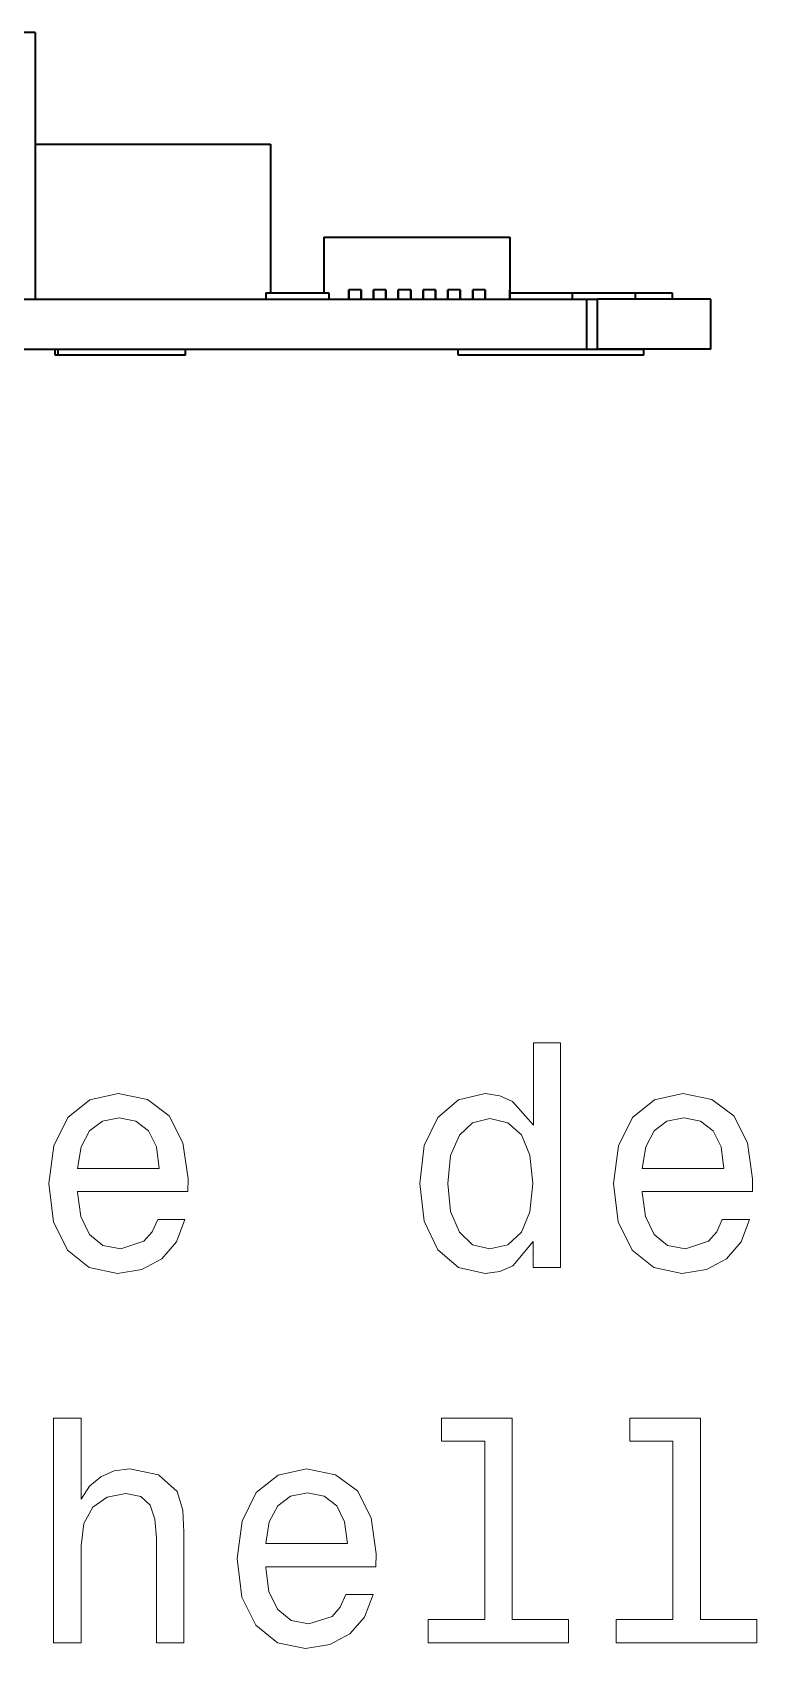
# Model space of a CAD drawing. Extents: x 537 to 786, y 346 to 499.
# Drawn here: x 600.7 to 612.39, y 464.16 to 490.21 of the extents above; entities that cross this region are included whole.
import ezdxf

# ---------------------------------------------------------------- set-up
doc = ezdxf.new("R2010")
doc.units = 0

msp = doc.modelspace()

# ---------------------------------------------------------------- linework, layer by layer
at = {"color": 7, "lineweight": 35, "ltscale": 0.279999}
msp.add_line((600.747, 490.214), (589.547, 490.214), dxfattribs=at)
at = {"color": 7, "lineweight": 35, "ltscale": 0.1075}
msp.add_line((600.747, 490.214), (600.747, 485.914), dxfattribs=at)
at = {"color": 7, "lineweight": 35, "ltscale": 0.095001}
msp.add_line((600.747, 488.414), (604.547, 488.414), dxfattribs=at)
at = {"color": 7, "lineweight": 35, "ltscale": 0.06}
msp.add_line((604.547, 488.414), (604.547, 486.014), dxfattribs=at)
at = {"color": 7, "lineweight": 35, "ltscale": 0.075}
msp.add_line((605.407, 486.914), (608.407, 486.914), dxfattribs=at)
at = {"color": 7, "lineweight": 35, "ltscale": 0.0225}
msp.add_line((605.407, 486.914), (605.407, 486.014), dxfattribs=at)
at = {"color": 7, "lineweight": 35, "ltscale": 0.025}
msp.add_line((608.407, 486.914), (608.407, 485.914), dxfattribs=at)
at = {"color": 7, "lineweight": 35, "ltscale": 0.307181}
for p, q in [((597.359, 485.914), (609.647, 485.914)), ((597.359, 485.109), (609.647, 485.109)), ((597.359, 485.109), (609.647, 485.109))]:
    msp.add_line(p, q, dxfattribs=at)
at = {"color": 7, "lineweight": 35, "ltscale": 0.02542}
for p, q in [((604.47, 486.014), (605.486, 486.014)), ((609.414, 486.014), (610.43, 486.014))]:
    msp.add_line(p, q, dxfattribs=at)
at = {"color": 7, "lineweight": 35, "ltscale": 0.0025}
for p, q in [((604.47, 486.014), (604.47, 485.914)), ((605.486, 486.014), (605.486, 485.914)), ((609.414, 486.014), (609.414, 485.914)), ((610.43, 486.014), (610.43, 485.914)), ((611.026, 486.014), (611.026, 485.914)), ((601.071, 485.009), (601.071, 485.109)), ((601.121, 485.009), (601.121, 485.109)), ((603.172, 485.009), (603.172, 485.109)), ((607.573, 485.009), (607.573, 485.109)), ((610.57, 485.009), (610.57, 485.109))]:
    msp.add_line(p, q, dxfattribs=at)
at = {"color": 7, "lineweight": 35, "ltscale": 0.005}
for p, q in [((606.007, 486.064), (605.807, 486.064)), ((606.007, 486.064), (605.807, 486.064)), ((606.407, 486.064), (606.207, 486.064)), ((606.407, 486.064), (606.207, 486.064)), ((607.207, 486.064), (607.007, 486.064)), ((607.207, 486.064), (607.007, 486.064)), ((607.607, 486.064), (607.407, 486.064)), ((607.607, 486.064), (607.407, 486.064)), ((608.007, 486.064), (607.807, 486.064)), ((608.007, 486.064), (607.807, 486.064))]:
    msp.add_line(p, q, dxfattribs=at)
at = {"color": 7, "lineweight": 35, "ltscale": 0.00375}
for p, q in [((605.807, 485.914), (605.807, 486.064)), ((605.807, 486.064), (605.807, 485.914)), ((606.007, 485.914), (606.007, 486.064)), ((606.007, 486.064), (606.007, 485.914)), ((606.207, 485.914), (606.207, 486.064)), ((606.207, 486.064), (606.207, 485.914)), ((606.407, 485.914), (606.407, 486.064)), ((606.407, 486.064), (606.407, 485.914)), ((606.607, 485.914), (606.607, 486.064)), ((606.607, 486.064), (606.607, 485.914)), ((606.807, 485.914), (606.807, 486.064)), ((606.807, 486.064), (606.807, 485.914)), ((607.007, 485.914), (607.007, 486.064)), ((607.007, 486.064), (607.007, 485.914)), ((607.207, 485.914), (607.207, 486.064)), ((607.207, 486.064), (607.207, 485.914)), ((607.407, 485.914), (607.407, 486.064)), ((607.407, 486.064), (607.407, 485.914)), ((607.607, 485.914), (607.607, 486.064)), ((607.607, 486.064), (607.607, 485.914)), ((607.807, 485.914), (607.807, 486.064)), ((607.807, 486.064), (607.807, 485.914)), ((608.007, 485.914), (608.007, 486.064)), ((608.007, 486.064), (608.007, 485.914)), ((608.407, 485.914), (608.407, 486.064))]:
    msp.add_line(p, q, dxfattribs=at)
at = {"color": 7, "lineweight": 35, "ltscale": 0.004999}
msp.add_line((606.807, 486.064), (606.607, 486.064), dxfattribs=at)
msp.add_line((606.807, 486.064), (606.607, 486.064), dxfattribs=at)
at = {"color": 7, "lineweight": 35, "ltscale": 0.025169}
msp.add_line((608.407, 486.014), (609.414, 486.014), dxfattribs=at)
at = {"color": 7, "lineweight": 35, "ltscale": 0.004358}
for p, q in [((609.647, 485.914), (609.821, 485.914)), ((609.647, 485.109), (609.821, 485.109)), ((609.647, 485.109), (609.821, 485.109))]:
    msp.add_line(p, q, dxfattribs=at)
at = {"color": 7, "lineweight": 35, "ltscale": 0.020125}
for p, q in [((609.647, 485.109), (609.647, 485.914)), ((609.821, 485.109), (609.821, 485.914)), ((611.647, 485.109), (611.647, 485.914))]:
    msp.add_line(p, q, dxfattribs=at)
at = {"color": 7, "lineweight": 35, "ltscale": 0.045642}
for p, q in [((611.647, 485.914), (609.821, 485.914)), ((611.647, 485.109), (609.821, 485.109)), ((611.647, 485.109), (609.821, 485.109))]:
    msp.add_line(p, q, dxfattribs=at)
at = {"color": 7, "lineweight": 35, "ltscale": 0.01488}
msp.add_line((610.43, 486.014), (611.026, 486.014), dxfattribs=at)
at = {"color": 7, "lineweight": 35, "ltscale": 0.00125}
for p, q in [((601.071, 485.109), (601.121, 485.109)), ((601.121, 485.009), (601.071, 485.009))]:
    msp.add_line(p, q, dxfattribs=at)
at = {"color": 7, "lineweight": 35, "ltscale": 0.05127}
for p, q in [((601.121, 485.109), (603.172, 485.109)), ((603.172, 485.009), (601.121, 485.009))]:
    msp.add_line(p, q, dxfattribs=at)
at = {"color": 7, "lineweight": 35, "ltscale": 0.074919}
for p, q in [((607.573, 485.109), (610.57, 485.109)), ((610.57, 485.009), (607.573, 485.009))]:
    msp.add_line(p, q, dxfattribs=at)
at = {"color": 7, "lineweight": 13}
for points in [[(608.782, 470.721), (608.782, 470.303), (609.226, 470.303), (609.226, 473.924), (608.787, 473.924), (608.787, 472.597), (608.45, 472.98), (608.243, 473.071), (608.006, 473.107), (607.577, 473.006), (607.244, 472.723), (607.027, 472.269), (606.952, 471.659), (607.027, 471.049), (607.244, 470.59), (607.577, 470.303), (608.006, 470.207), (608.243, 470.242), (608.455, 470.333)], [(601.434, 471.528), (603.21, 471.528), (603.215, 471.735), (603.134, 472.315), (602.912, 472.748), (602.559, 473.011), (602.09, 473.107), (601.631, 473.006), (601.278, 472.723), (601.051, 472.264), (600.97, 471.659), (601.046, 471.039), (601.273, 470.585), (601.621, 470.303), (602.075, 470.207), (602.468, 470.272), (602.791, 470.444), (603.028, 470.716), (603.164, 471.079), (602.726, 471.079), (602.635, 470.877), (602.504, 470.726), (602.13, 470.605), (601.843, 470.661), (601.626, 470.837), (601.485, 471.125), (601.434, 471.513)], [(610.542, 471.528), (612.318, 471.528), (612.323, 471.735), (612.242, 472.315), (612.02, 472.748), (611.667, 473.011), (611.198, 473.107), (610.739, 473.006), (610.386, 472.723), (610.159, 472.264), (610.079, 471.659), (610.154, 471.039), (610.381, 470.585), (610.729, 470.303), (611.183, 470.207), (611.576, 470.272), (611.899, 470.444), (612.136, 470.716), (612.272, 471.079), (611.834, 471.079), (611.743, 470.877), (611.612, 470.726), (611.238, 470.605), (610.951, 470.661), (610.734, 470.837), (610.593, 471.125), (610.542, 471.513)], [(601.434, 471.901), (601.49, 472.249), (601.626, 472.506), (601.833, 472.663), (602.105, 472.718), (602.372, 472.663), (602.579, 472.506), (602.705, 472.249), (602.751, 471.901)], [(608.081, 472.708), (608.374, 472.638), (608.596, 472.441), (608.727, 472.113), (608.777, 471.659), (608.727, 471.2), (608.596, 470.872), (608.374, 470.671), (608.081, 470.605), (607.804, 470.671), (607.592, 470.872), (607.451, 471.205), (607.406, 471.659), (607.451, 472.108), (607.592, 472.436), (607.804, 472.638)], [(610.542, 471.901), (610.598, 472.249), (610.734, 472.506), (610.941, 472.663), (611.213, 472.718), (611.481, 472.663), (611.687, 472.506), (611.813, 472.249), (611.859, 471.901)], [(601.046, 464.256), (601.49, 464.256), (601.49, 465.819), (601.535, 466.177), (601.682, 466.439), (601.909, 466.601), (602.211, 466.661), (602.453, 466.611), (602.604, 466.475), (602.68, 466.248), (602.705, 465.945), (602.705, 464.256), (603.149, 464.256), (603.149, 466.036), (603.129, 466.394), (603.038, 466.692), (602.741, 466.964), (602.277, 467.06), (602.024, 467.024), (601.808, 466.929), (601.626, 466.777), (601.49, 466.571), (601.49, 467.877), (601.046, 467.877)], [(608.001, 467.504), (608.001, 464.629), (607.088, 464.629), (607.088, 464.256), (609.352, 464.256), (609.352, 464.629), (608.445, 464.629), (608.445, 467.877), (607.305, 467.877), (607.305, 467.504)], [(611.037, 467.504), (611.037, 464.629), (610.124, 464.629), (610.124, 464.256), (612.388, 464.256), (612.388, 464.629), (611.481, 464.629), (611.481, 467.877), (610.341, 467.877), (610.341, 467.504)], [(604.47, 465.481), (606.246, 465.481), (606.251, 465.688), (606.17, 466.268), (605.948, 466.702), (605.595, 466.964), (605.126, 467.06), (604.667, 466.959), (604.314, 466.676), (604.087, 466.217), (604.006, 465.612), (604.082, 464.992), (604.309, 464.538), (604.657, 464.256), (605.111, 464.16), (605.504, 464.225), (605.827, 464.397), (606.064, 464.669), (606.2, 465.032), (605.762, 465.032), (605.671, 464.831), (605.54, 464.679), (605.166, 464.558), (604.879, 464.614), (604.662, 464.79), (604.521, 465.078), (604.47, 465.466)], [(604.47, 465.854), (604.526, 466.202), (604.662, 466.46), (604.869, 466.616), (605.141, 466.671), (605.409, 466.616), (605.615, 466.46), (605.741, 466.202), (605.787, 465.854)]]:
    msp.add_lwpolyline(points, close=True, dxfattribs=at)

doc.saveas('drawing.dxf')
